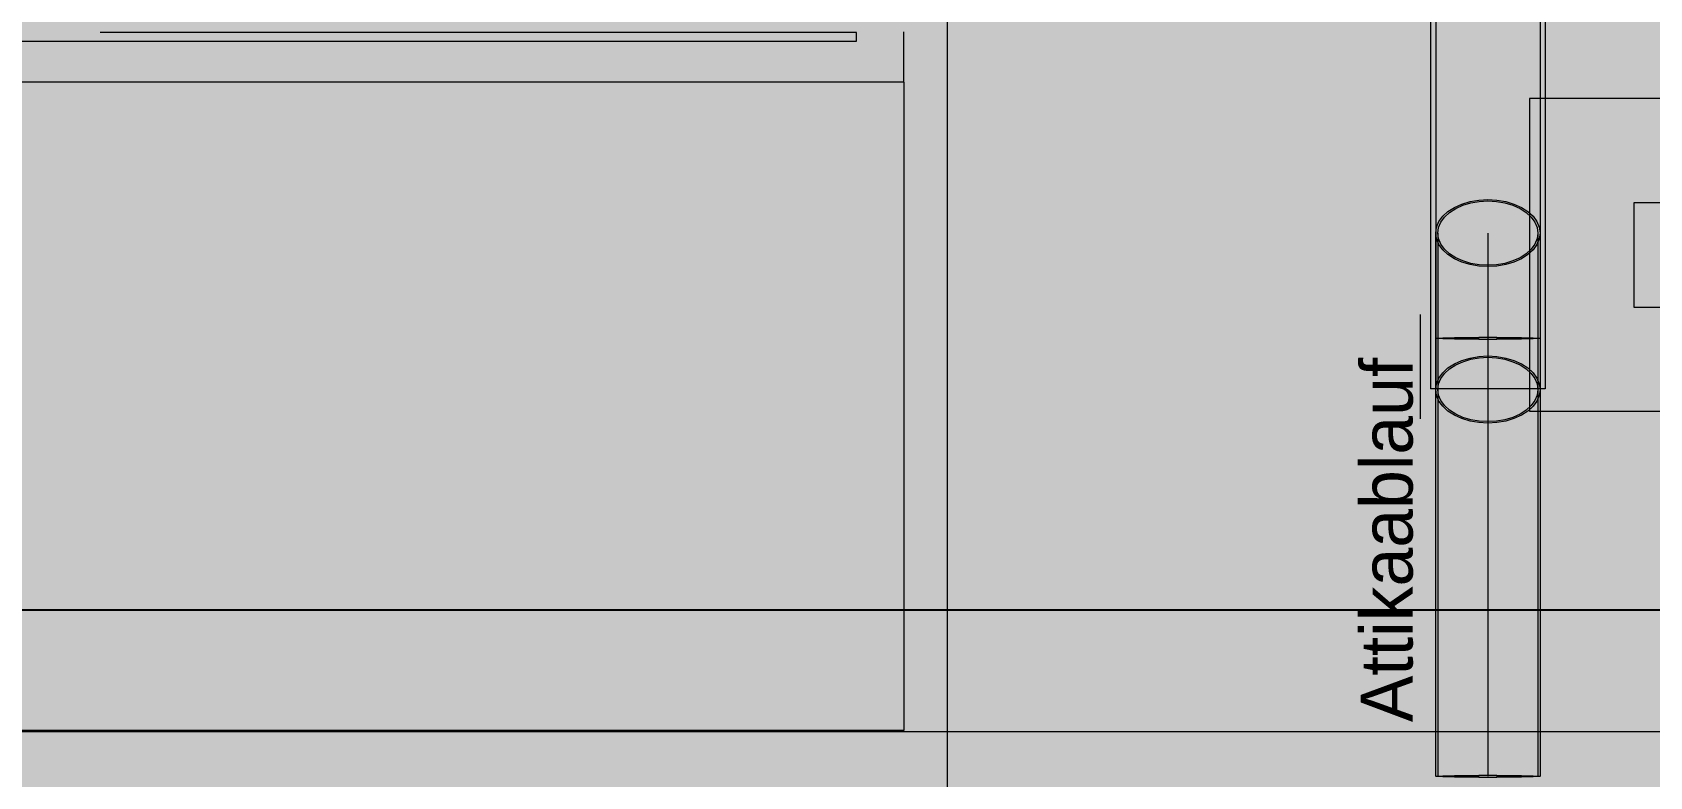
# Model space of a CAD drawing. Header units: metres. Extents: x -3 to 171, y -23 to 41.
# Drawn here: x 4.669 to 6.22, y -4.543 to -3.829 of the extents above; entities that cross this region are included whole.
import ezdxf

# ---------------------------------------------------------------- set-up
doc = ezdxf.new("R2010")
doc.units = ezdxf.units.M
doc.header["$MEASUREMENT"] = 0
doc.set_wipeout_variables(frame=1)
for name, pattern in [('Achse', [0.004, 0.002, -0.001, 0, -0.001]), ('Strichlinie weit', [0.004, 0.003, -0.001]), ('Wipeout_Contour', [1, 0, -1])]:
    doc.linetypes.add(name, pattern=pattern)
for name, color, linetype in [('6._Dach PP STG1_1_000 Achsraster', 7, 'Continuous'), ('6._Dach PP STG1_1_140 Brüstung', 7, 'Continuous'), ('6._Dach PP STG1_1_210 Decke', 7, 'Continuous'), ('6._Dach PP STG1_1_325 Dachfenster', 7, 'Continuous'), ('6._Dach PP STG1_1_330 Dachaufbau', 7, 'Continuous'), ('6._Dach PP STG1_1_611 Entwässerung', 7, 'Continuous'), ('6._Dach PP STG1_1_955 Polierplan Beschriftung', 7, 'Continuous')]:
    doc.layers.add(name, color=color, linetype=linetype)
doc.styles.add('ERSTELLTER_STIL_2', font='')
doc.styles.get('ERSTELLTER_STIL_2').set_extended_font_data('Eurostile')
doc.linetypes.add('Grenze Bundesland', pattern='A,0,[2,415_260415_PP_VA_1_9 DD STG11.Shx,S=1.5873e-05,R=0,X=0,Y=0],-0.003,0', length=0.003)

msp = doc.modelspace()

# ---------------------------------------------------------------- linework, layer by layer
at = {"layer": '6._Dach PP STG1_1_210 Decke', "color": 7, "linetype": 'Continuous', "lineweight": 13, "ltscale": 1000, "true_color": 0xf4f4f4, "flags": 128}
msp.add_lwpolyline([(6.525, -4.5), (0.1465, -4.5), (0.1685, -10.5128), (6.39, -10.5128), (6.39, -14.87), (12.42, -14.87), (12.42, -10.4946), (18.82, -10.4946), (18.84, -4.5), (12.455, -4.5), (12.455, -1.6283), (6.525, -1.6283)], close=True, dxfattribs=at)
at = {"layer": '6._Dach PP STG1_1_325 Dachfenster', "color": 7, "linetype": 'Continuous', "lineweight": 13, "ltscale": 1000, "flags": 128}
msp.add_lwpolyline([(5.4596, -3.8293), (4.7342, -3.8293)], dxfattribs=at)
at = {"layer": '6._Dach PP STG1_1_325 Dachfenster', "color": 7, "linetype": 'Continuous', "lineweight": 13, "ltscale": 1000, "true_color": 0xf4f4f4, "flags": 128}
for points in [[(5.4596, -3.8376), (5.4596, -3.8293)], [(5.505, -3.8769), (5.505, -3.8288)], [(3.8542, -3.8376), (5.4596, -3.8376)], [(5.505, -3.8769), (3.8069, -3.8769)]]:
    msp.add_lwpolyline(points, dxfattribs=at)
at = {"layer": '6._Dach PP STG1_1_611 Entwässerung', "color": 14, "linetype": 'Achse', "lineweight": 13, "ltscale": 1000, "true_color": 0xa80000}
msp.add_line((6.12, -0.7681), (6.12, -4.1712), dxfattribs=at)
at = {"layer": '6._Dach PP STG1_1_611 Entwässerung', "color": 171, "linetype": 'Continuous', "lineweight": 13, "ltscale": 1000, "true_color": 0x6c6cff}
for p, q in [((6.015, -4.1718), (6.015, -4.0218)), ((6.115, -4.0218), (6.115, -4.1718))]:
    msp.add_line(p, q, dxfattribs=at)
at = {"layer": '6._Dach PP STG1_1_611 Entwässerung', "color": 171, "linetype": 'Grenze Bundesland', "lineweight": 13, "ltscale": 1000, "true_color": 0x6c6cff}
for p, q in [((6.017, -4.0218), (6.017, -4.1718)), ((6.113, -4.0218), (6.113, -4.1718))]:
    msp.add_line(p, q, dxfattribs=at)
at = {"layer": '6._Dach PP STG1_1_611 Entwässerung', "color": 7, "linetype": 'Strichlinie weit', "lineweight": 13, "ltscale": 1000}
msp.add_line((6.065, -4.0218), (6.065, -4.1718), dxfattribs=at)
at = {"layer": '6._Dach PP STG1_1_611 Entwässerung', "color": 171, "linetype": 'Continuous', "lineweight": 13, "ltscale": 1000, "true_color": 0x6c6cff, "flags": 128}
for points in [[(6.01, -0.6974), (6.01, -4.1712)], [(6.015, -0.6974), (6.015, -4.1712)], [(6.115, -0.6974), (6.115, -4.1712)], [(6.12, -0.6974), (6.12, -4.1712)], [(6.015, -4.1712), (6.01, -4.1712)], [(6.115, -4.1712), (6.015, -4.1712)], [(6.12, -4.1712), (6.115, -4.1712)]]:
    msp.add_lwpolyline(points, dxfattribs=at)
at = {"layer": '6._Dach PP STG1_1_611 Entwässerung', "color": 7, "linetype": 'Continuous', "lineweight": 13, "ltscale": 1000, "flags": 128}
for points in [[(6.105, -3.8927), (6.105, -4.1927), (6.305, -4.1927), (6.305, -3.8927)], [(6.305, -3.9927), (6.205, -3.9927), (6.205, -4.0927), (6.305, -4.0927)]]:
    msp.add_lwpolyline(points, close=True, dxfattribs=at)
at = {"layer": '6._Dach PP STG1_1_611 Entwässerung', "color": 171, "linetype": 'Continuous', "lineweight": 13, "ltscale": 1000, "true_color": 0x6c6cff, "flags": 128}
for points in [[(6.065, -4.0539), (6.0563, -4.0534), (6.0479, -4.052), (6.04, -4.0496), (6.0329, -4.0464), (6.0267, -4.0424), (6.0217, -4.0379), (6.018, -4.0328), (6.0158, -4.0274), (6.015, -4.0218), (6.0158, -4.0162), (6.018, -4.0108), (6.0217, -4.0057), (6.0267, -4.0011), (6.0329, -3.9972), (6.04, -3.994), (6.0479, -3.9916), (6.0563, -3.9901), (6.065, -3.9896), (6.0737, -3.9901), (6.0821, -3.9916), (6.09, -3.994), (6.0971, -3.9972), (6.1033, -4.0011), (6.1083, -4.0057), (6.112, -4.0108), (6.1142, -4.0162), (6.115, -4.0218), (6.1142, -4.0274), (6.112, -4.0328), (6.1083, -4.0379), (6.1033, -4.0424), (6.0971, -4.0464), (6.09, -4.0496), (6.0821, -4.052), (6.0737, -4.0534)], [(6.065, -4.1237), (6.0563, -4.1237), (6.0479, -4.1236), (6.04, -4.1236), (6.0329, -4.1235), (6.0267, -4.1233), (6.0217, -4.1232), (6.018, -4.123), (6.0158, -4.1229), (6.015, -4.1227), (6.0158, -4.1225), (6.018, -4.1224), (6.0217, -4.1222), (6.0267, -4.1221), (6.0329, -4.1219), (6.04, -4.1218), (6.0479, -4.1218), (6.0563, -4.1217), (6.065, -4.1217), (6.0737, -4.1217), (6.0821, -4.1218), (6.09, -4.1218), (6.0971, -4.1219), (6.1033, -4.1221), (6.1083, -4.1222), (6.112, -4.1224), (6.1142, -4.1225), (6.115, -4.1227), (6.1142, -4.1229), (6.112, -4.123), (6.1083, -4.1232), (6.1033, -4.1233), (6.0971, -4.1235), (6.09, -4.1236), (6.0821, -4.1236), (6.0737, -4.1237)]]:
    msp.add_lwpolyline(points, close=True, dxfattribs=at)
at = {"layer": '6._Dach PP STG1_1_611 Entwässerung', "color": 171, "linetype": 'Strichlinie weit', "lineweight": 13, "ltscale": 1000, "true_color": 0x6c6cff, "flags": 128}
for points in [[(6.065, -4.0526), (6.0567, -4.0522), (6.0486, -4.0508), (6.041, -4.0485), (6.0341, -4.0454), (6.0282, -4.0416), (6.0234, -4.0372), (6.0199, -4.0323), (6.0177, -4.0271), (6.017, -4.0218), (6.0177, -4.0164), (6.0199, -4.0112), (6.0234, -4.0064), (6.0282, -4.002), (6.0341, -3.9982), (6.041, -3.9951), (6.0486, -3.9928), (6.0567, -3.9914), (6.065, -3.9909), (6.0733, -3.9914), (6.0814, -3.9928), (6.089, -3.9951), (6.0959, -3.9982), (6.1018, -4.002), (6.1066, -4.0064), (6.1101, -4.0112), (6.1123, -4.0164), (6.113, -4.0218), (6.1123, -4.0271), (6.1101, -4.0323), (6.1066, -4.0372), (6.1018, -4.0416), (6.0959, -4.0454), (6.089, -4.0485), (6.0814, -4.0508), (6.0733, -4.0522)], [(6.065, -4.1237), (6.0567, -4.1236), (6.0486, -4.1236), (6.041, -4.1235), (6.0341, -4.1234), (6.0282, -4.1233), (6.0234, -4.1232), (6.0199, -4.123), (6.0177, -4.1229), (6.017, -4.1227), (6.0177, -4.1225), (6.0199, -4.1224), (6.0234, -4.1222), (6.0282, -4.1221), (6.0341, -4.122), (6.041, -4.1219), (6.0486, -4.1218), (6.0567, -4.1218), (6.065, -4.1217), (6.0733, -4.1218), (6.0814, -4.1218), (6.089, -4.1219), (6.0959, -4.122), (6.1018, -4.1221), (6.1066, -4.1222), (6.1101, -4.1224), (6.1123, -4.1225), (6.113, -4.1227), (6.1123, -4.1229), (6.1101, -4.123), (6.1066, -4.1232), (6.1018, -4.1233), (6.0959, -4.1234), (6.089, -4.1235), (6.0814, -4.1236), (6.0733, -4.1236)], [(6.065, -4.2039), (6.0563, -4.2034), (6.0479, -4.202), (6.04, -4.1996), (6.0329, -4.1964), (6.0267, -4.1924), (6.0217, -4.1879), (6.018, -4.1828), (6.0158, -4.1774), (6.015, -4.1718), (6.0158, -4.1662), (6.018, -4.1608), (6.0217, -4.1557), (6.0267, -4.1511), (6.0329, -4.1472), (6.04, -4.144), (6.0479, -4.1416), (6.0563, -4.1401), (6.065, -4.1396), (6.0737, -4.1401), (6.0821, -4.1416), (6.09, -4.144), (6.0971, -4.1472), (6.1033, -4.1511), (6.1083, -4.1557), (6.112, -4.1608), (6.1142, -4.1662), (6.115, -4.1718), (6.1142, -4.1774), (6.112, -4.1828), (6.1083, -4.1879), (6.1033, -4.1924), (6.0971, -4.1964), (6.09, -4.1996), (6.0821, -4.202), (6.0737, -4.2034)], [(6.065, -4.2026), (6.0567, -4.2022), (6.0486, -4.2008), (6.041, -4.1985), (6.0341, -4.1954), (6.0282, -4.1916), (6.0234, -4.1872), (6.0199, -4.1823), (6.0177, -4.1771), (6.017, -4.1718), (6.0177, -4.1664), (6.0199, -4.1612), (6.0234, -4.1564), (6.0282, -4.152), (6.0341, -4.1482), (6.041, -4.1451), (6.0486, -4.1428), (6.0567, -4.1414), (6.065, -4.1409), (6.0733, -4.1414), (6.0814, -4.1428), (6.089, -4.1451), (6.0959, -4.1482), (6.1018, -4.152), (6.1066, -4.1564), (6.1101, -4.1612), (6.1123, -4.1664), (6.113, -4.1718), (6.1123, -4.1771), (6.1101, -4.1823), (6.1066, -4.1872), (6.1018, -4.1916), (6.0959, -4.1954), (6.089, -4.1985), (6.0814, -4.2008), (6.0733, -4.2022)]]:
    msp.add_lwpolyline(points, close=True, dxfattribs=at)

# ---------------------------------------------------------------- next in the draw order: wipeouts: each hides what was drawn before it
at = {"color": 254, "linetype": 'Wipeout_Contour', "lineweight": 0, "ltscale": 25.197188}
msp.add_wipeout([(6.2852, -4.3834), (1.0465, -4.3834), (1.0465, -4.6234), (6.2852, -4.6234)], dxfattribs=at).dxf.layer = '6._Dach PP STG1_1_140 Brüstung'

# ---------------------------------------------------------------- next in the draw order: linework, layer by layer
at = {"layer": '6._Dach PP STG1_1_325 Dachfenster', "color": 7, "linetype": 'Continuous', "lineweight": 13, "ltscale": 1000, "true_color": 0xf4f4f4, "flags": 128}
msp.add_lwpolyline([(5.505, -4.4988), (3.805, -4.4988)], dxfattribs=at)
at = {"layer": '6._Dach PP STG1_1_611 Entwässerung', "color": 171, "linetype": 'Strichlinie weit', "lineweight": 13, "ltscale": 1000, "true_color": 0x6c6cff, "flags": 128}
for points in [[(6.065, -4.5437), (6.0563, -4.5437), (6.0479, -4.5436), (6.04, -4.5436), (6.0329, -4.5435), (6.0267, -4.5433), (6.0217, -4.5432), (6.018, -4.543), (6.0158, -4.5429), (6.015, -4.5427), (6.0158, -4.5425), (6.018, -4.5424), (6.0217, -4.5422), (6.0267, -4.5421), (6.0329, -4.5419), (6.04, -4.5418), (6.0479, -4.5418), (6.0563, -4.5417), (6.065, -4.5417), (6.0737, -4.5417), (6.0821, -4.5418), (6.09, -4.5418), (6.0971, -4.5419), (6.1033, -4.5421), (6.1083, -4.5422), (6.112, -4.5424), (6.1142, -4.5425), (6.115, -4.5427), (6.1142, -4.5429), (6.112, -4.543), (6.1083, -4.5432), (6.1033, -4.5433), (6.0971, -4.5435), (6.09, -4.5436), (6.0821, -4.5436), (6.0737, -4.5437)], [(6.065, -4.5437), (6.0567, -4.5436), (6.0486, -4.5436), (6.041, -4.5435), (6.0341, -4.5434), (6.0282, -4.5433), (6.0234, -4.5432), (6.0199, -4.543), (6.0177, -4.5429), (6.017, -4.5427), (6.0177, -4.5425), (6.0199, -4.5424), (6.0234, -4.5422), (6.0282, -4.5421), (6.0341, -4.542), (6.041, -4.5419), (6.0486, -4.5418), (6.0567, -4.5418), (6.065, -4.5417), (6.0733, -4.5418), (6.0814, -4.5418), (6.089, -4.5419), (6.0959, -4.542), (6.1018, -4.5421), (6.1066, -4.5422), (6.1101, -4.5424), (6.1123, -4.5425), (6.113, -4.5427), (6.1123, -4.5429), (6.1101, -4.543), (6.1066, -4.5432), (6.1018, -4.5433), (6.0959, -4.5434), (6.089, -4.5435), (6.0814, -4.5436), (6.0733, -4.5436)]]:
    msp.add_lwpolyline(points, close=True, dxfattribs=at)

# ---------------------------------------------------------------- next in the draw order: wipeouts: each hides what was drawn before it
at = {"color": 254, "linetype": 'Wipeout_Contour', "lineweight": 0, "ltscale": 19.698945}
msp.add_wipeout([(6.285, -4.3832), (1.0465, -4.3832), (6.285, -4.3834)], dxfattribs=at).dxf.layer = '6._Dach PP STG1_1_140 Brüstung'

# ---------------------------------------------------------------- next in the draw order: hatches: boundary and pattern name
at = {"layer": '6._Dach PP STG1_1_330 Dachaufbau', "linetype": 'Continuous', "lineweight": 0, "true_color": 0x000000}
h = msp.add_hatch(color=18, dxfattribs=at)
h.paths.add_polyline_path([(3.445, -0.4), (3.755, -0.4), (3.755, 0.07), (2.8, 0.07), (2.8, -0.7715), (1.05, -0.7715), (1.05, 0.07), (-0.0011, 0.07), (0.0161, -4.6), (6.325, -4.6), (6.325, -0.8236), (3.445, -0.8236)])
h.paths.add_polyline_path([(3.805, -2.1975), (5.505, -2.1975), (5.505, -3.7987), (3.805, -3.7987)], flags=0)
h.paths.add_polyline_path([(1.075, -3.7987), (1.075, -2.1975), (2.775, -2.1975), (2.775, -3.7987)], flags=0)

# ---------------------------------------------------------------- next in the draw order: linework, layer by layer
at = {"layer": '6._Dach PP STG1_1_000 Achsraster', "color": 5, "linetype": 'Achse', "lineweight": 0, "ltscale": 1000}
msp.add_line((6, 3), (6, -22.5231), dxfattribs=at)
at = {"layer": '6._Dach PP STG1_1_140 Brüstung', "color": 7, "linetype": 'Continuous', "lineweight": 18, "ltscale": 1000}
msp.add_line((1.0465, -4.3834), (6.285, -4.3834), dxfattribs=at)
at = {"layer": '6._Dach PP STG1_1_140 Brüstung', "color": 7, "linetype": 'Continuous', "lineweight": 18, "ltscale": 1000, "flags": 128}
msp.add_lwpolyline([(6.285, -4.3832), (1.0465, -4.3832)], dxfattribs=at)
at = {"layer": '6._Dach PP STG1_1_325 Dachfenster', "color": 7, "linetype": 'Continuous', "lineweight": 13, "ltscale": 1000, "true_color": 0xf4f4f4, "flags": 128}
for points in [[(5.5469, -4.5578), (5.5469, -2.1993)], [(5.505, -3.8769), (5.505, -4.4988)]]:
    msp.add_lwpolyline(points, dxfattribs=at)
at = {"layer": '6._Dach PP STG1_1_611 Entwässerung', "color": 171, "linetype": 'Continuous', "lineweight": 13, "ltscale": 1000, "true_color": 0x6c6cff}
for p, q in [((6.015, -4.5427), (6.015, -4.1227)), ((6.115, -4.1227), (6.115, -4.5427))]:
    msp.add_line(p, q, dxfattribs=at)
at = {"layer": '6._Dach PP STG1_1_611 Entwässerung', "color": 171, "linetype": 'Grenze Bundesland', "lineweight": 13, "ltscale": 1000, "true_color": 0x6c6cff}
for p, q in [((6.017, -4.1227), (6.017, -4.5427)), ((6.113, -4.1227), (6.113, -4.5427))]:
    msp.add_line(p, q, dxfattribs=at)
at = {"layer": '6._Dach PP STG1_1_611 Entwässerung', "color": 7, "linetype": 'Strichlinie weit', "lineweight": 13, "ltscale": 1000}
msp.add_line((6.065, -4.1227), (6.065, -4.5427), dxfattribs=at)
at = {"layer": '6._Dach PP STG1_1_611 Entwässerung', "color": 5, "linetype": 'Continuous', "lineweight": 13, "ltscale": 1000, "flags": 128}
msp.add_lwpolyline([(1.085, -10.5), (6.39, -10.5), (6.39, -14.87), (12.42, -14.87), (12.42, -10.5), (18.82, -10.5), (18.84, -4.5), (12.525, -4.5), (12.525, -1.7177), (6.455, -1.7177), (6.455, -4.5), (1.085, -4.5)], close=True, dxfattribs=at)

# ---------------------------------------------------------------- next in the draw order: texts
at = {"layer": '6._Dach PP STG1_1_955 Polierplan Beschriftung', "color": 171, "linetype": 'Continuous', "lineweight": 13, "true_color": 0x6c6cff, "insert": (5.9936, -4.4907), "char_height": 0.05, "attachment_point": 7, "rotation": 90, "style": 'ERSTELLTER_STIL_2'}
msp.add_mtext('\\A1;{\\pql;\\fEurostile|b0|i0|c0|p0;\\W1.000000;Attikaablauf}', dxfattribs=at)

doc.saveas('drawing.dxf')
